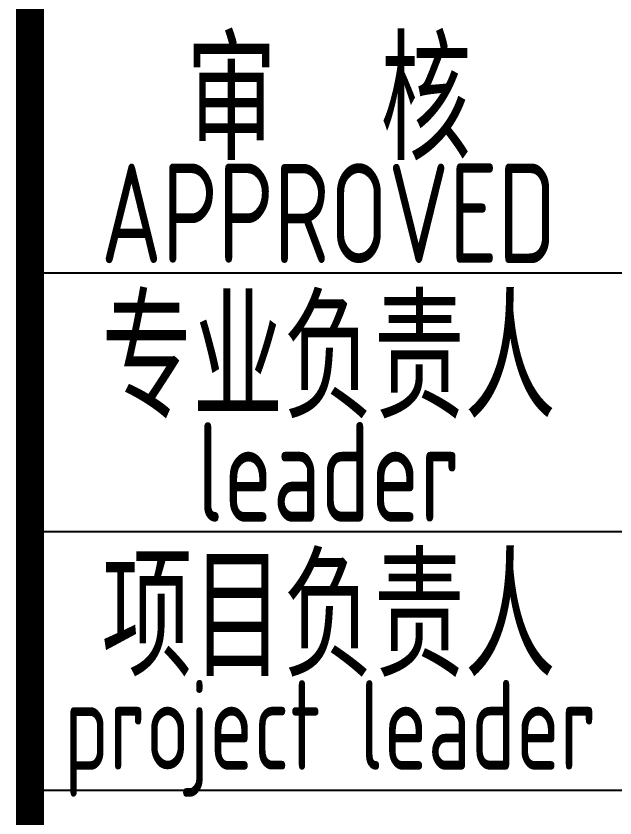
# Model space of a CAD drawing. Extents: x 5211311 to 5622788, y -441754 to -251897.
# Drawn here: x 5307053 to 5308558, y -420808 to -418792 of the extents above; entities that cross this region are included whole.
import ezdxf
from ezdxf.enums import TextEntityAlignment as Align

# ---------------------------------------------------------------- set-up
doc = ezdxf.new("R2010")
doc.units = 0
doc.header["$LTSCALE"] = 1000
doc.header["$MEASUREMENT"] = 0
doc.layers.get('0').update_dxf_attribs({"linetype": 'CONTINUOUS'})
doc.styles.add('AHD', font='sceie.shx', dxfattribs={"width": 0.7, "bigfont": 'sceic.shx'})

msp = doc.modelspace()

# ---------------------------------------------------------------- linework, layer by layer
for p, q in [((5307088.4, -419437.3), (5312588.4, -419437.3)), ((5307088.4, -420087.3), (5325088.4, -420087.3)), ((5307088.4, -420737.3), (5325088.4, -420737.3))]:
    msp.add_line(p, q)
at = {"const_width": 70}
msp.add_lwpolyline([(5307088.4, -415737.3), (5307088.4, -421737.3)], dxfattribs=at)
msp.add_lwpolyline([(5325088.4, -415737.3, 70, 70, 0), (5307088.4, -415737.3, 70, 70, 0), (5307088.4, -421737.3, 0, 0, 0)], format="xyseb")

# ---------------------------------------------------------------- texts
at = {"style": 'AHD', "width": 0.8}
for s, height, p in [('审  核', 300, (5307838.4, -418987.3)), ('审  核', 300, (5307838.4, -418987.3)), ('APPROVED', 250, (5307838.4, -419287.3)), ('APPROVED', 250, (5307838.4, -419287.3)), ('专业负责人', 300, (5307838.4, -419637.3)), ('leader', 250, (5307838.4, -419937.3)), ('项目负责人', 300, (5307838.4, -420287.3)), ('project leader', 225, (5307842.4, -420607.3))]:
    msp.add_text(s, height=height, dxfattribs=at).set_placement(p, align=Align.MIDDLE)

doc.saveas('drawing.dxf')
